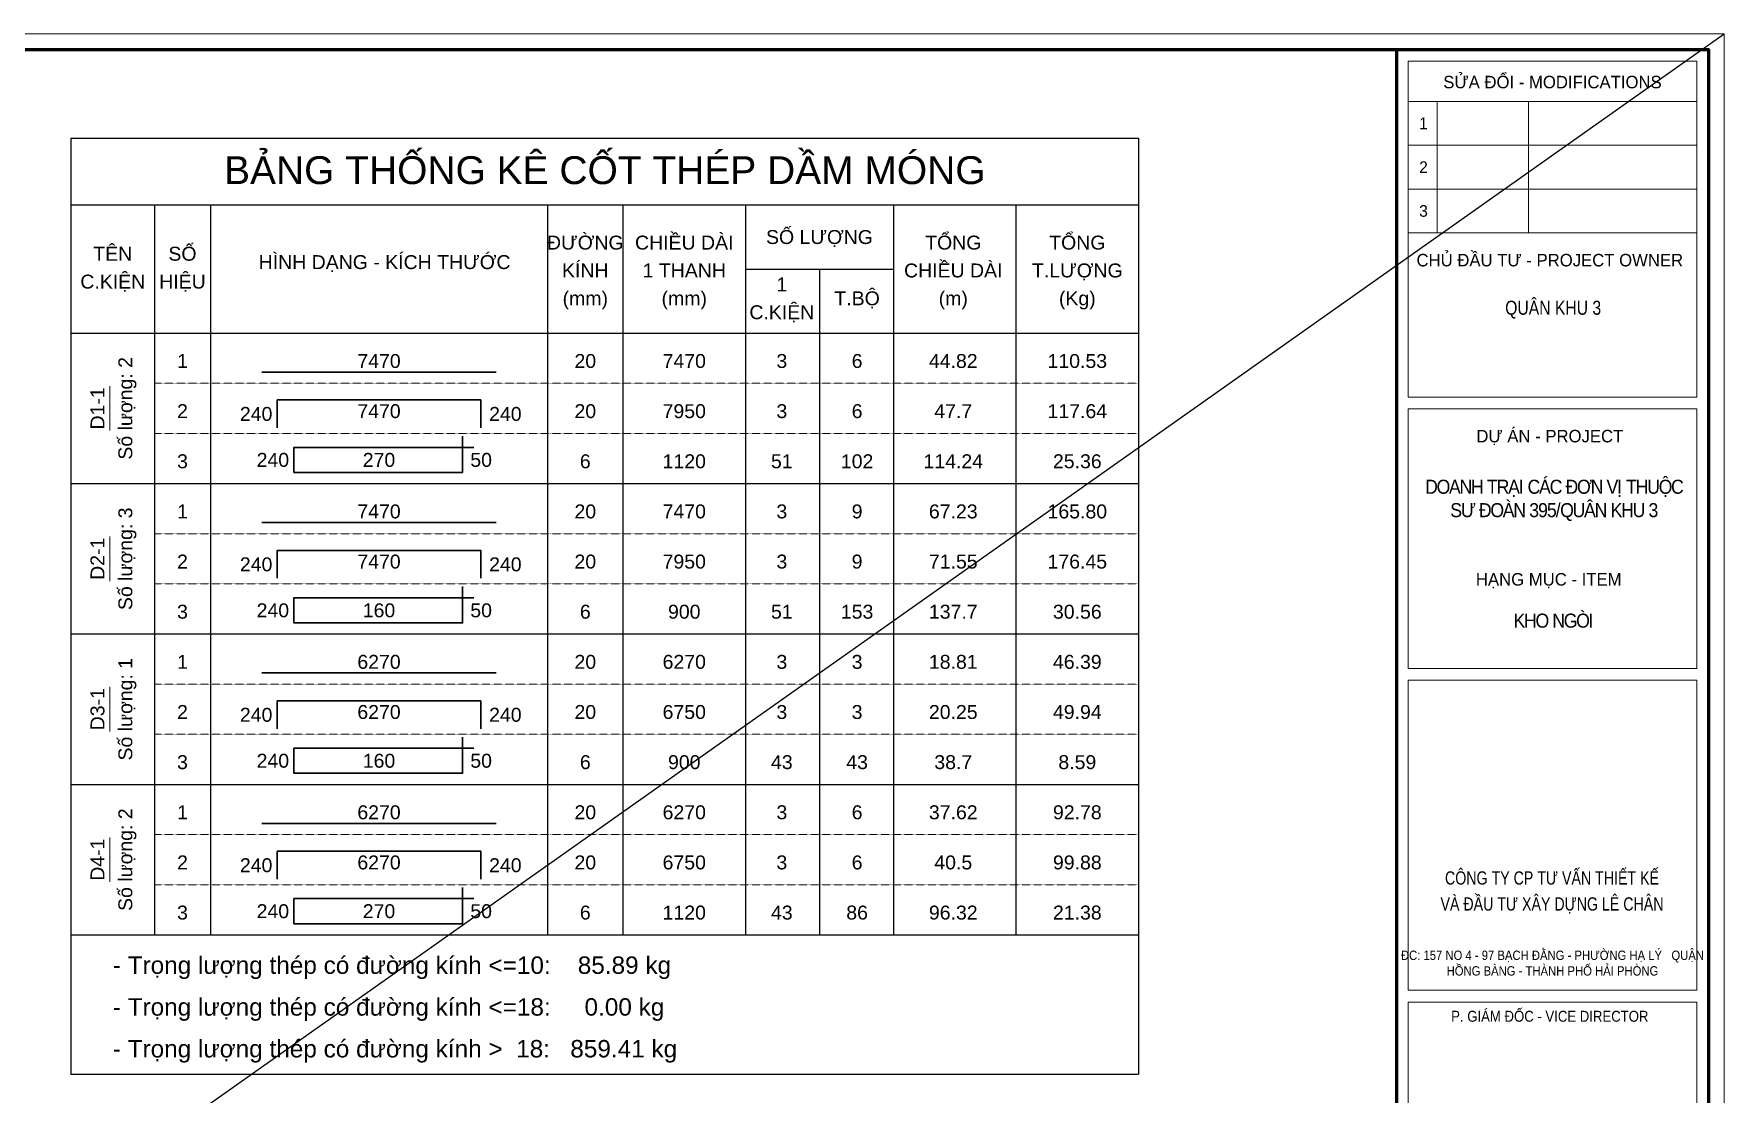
# Model space of a CAD drawing. Header units: millimetres. Extents: x -178395 to 493851, y -561170 to -280028.
# Drawn here: x 369492 to 384651, y -460182 to -450665 of the extents above; entities that cross this region are included whole.
import ezdxf
from ezdxf.enums import TextEntityAlignment as Align

# ---------------------------------------------------------------- set-up
doc = ezdxf.new("R2010")
doc.units = ezdxf.units.MM
doc.header["$MEASUREMENT"] = 0
doc.linetypes.add('HIDDEN', pattern=[0.375, 0.25, -0.125])
doc.layers.get('Defpoints').update_dxf_attribs({"color": 1})
for name, color, linetype, lineweight in [('08. Net Text', 3, 'Continuous', 13), ('Khungten_LCDI', 7, 'Continuous', 5), ('LC MANH DUT', 35, 'HIDDEN', 5), ('LC Net dam 1', 30, 'Continuous', 30), ('LC Net thay', 63, 'Continuous', 25), ('LC Text1', 3, 'Continuous', 20)]:
    doc.layers.add(name, color=color, linetype=linetype, lineweight=lineweight)
doc.layers.add('KCS_Plotter', color=11, linetype='Continuous', plot=False)
doc.styles.add('Hoa', font='micross_0.ttf')
doc.styles.add('Khungten', font='VHAVAN.TTF', dxfattribs={"width": 0.9, "height": 5000})
doc.styles.add('LC 1', font='VHAVANB.TTF')
doc.styles.add('Text Khung Ten', font='VHAVAN.TTF')
doc.styles.add('Thuong', font='micross_0.ttf')
doc.styles.add('Title', font='VHBLACK.TTF', dxfattribs={"width": 0.8})

# ---------------------------------------------------------------- blocks, each defined once
blk = doc.blocks.new('lcdi fix')
at = {"layer": 'Defpoints', "lineweight": 0}
blk.add_lwpolyline([(-1200, -14850), (-1200, 14850), (40800, 14850), (40800, -14850)], close=True, dxfattribs=at)
at = {"layer": 'Khungten_LCDI', "color": 5, "lineweight": 60}
blk.add_line((36600, 14650), (36600, -14650), dxfattribs=at)
at = {"layer": 'Khungten_LCDI', "color": 5, "lineweight": 25}
blk.add_line((40600, -14650), (40600, 14650), dxfattribs=at)
at = {"layer": 'Khungten_LCDI', "color": 9, "lineweight": 15}
for p, q in [((36750, 13981), (40450, 13981)), ((37123, 13981), (37123, 12297)), ((38293, 13981), (38293, 12297)), ((36750, 13420), (40450, 13420)), ((36750, 12858), (40450, 12858)), ((36750, 12297), (40450, 12297))]:
    blk.add_line(p, q, dxfattribs=at)
at = {"layer": 'Khungten_LCDI', "color": 5, "lineweight": 60}
blk.add_lwpolyline([(0, -14650), (0, 14650), (40600, 14650), (40600, -14650)], close=True, dxfattribs=at)
at = {"layer": 'Khungten_LCDI', "color": 9, "lineweight": 15}
for points in [[(36750, 10190), (40450, 10190), (40450, 14500), (36750, 14500)], [(36750, 6712), (40450, 6712), (40450, 10040), (36750, 10040)], [(36750, 2587), (40450, 2587), (40450, 6562), (36750, 6562)], [(36750, 446), (40450, 446), (40450, 2437), (36750, 2437)]]:
    blk.add_lwpolyline(points, close=True, dxfattribs=at)
at = {"color": 7, "style": 'Khungten'}
for s, p in [('söa ®æi - modifications', (38600, 14151)), ('chñ ®Çu t\xad - project owner', (38566, 11868)), ('dù ¸n - project', (38566, 9612)), ('h¹ng môc - item', (38552, 7776))]:
    blk.add_text(s, height=160, dxfattribs=at).set_placement(p, align=Align.CENTER)
at = {"color": 7}
for s, height, style, width, p in [('c«ng ty cp t\xad vÊn thiÕt kÕ', 170, 'Title', 0.8, (38594, 3942)), ('vµ ®Çu t\xad x©y dùng lª ch©n', 170, 'Title', 0.8, (38594, 3609)), ('P. gi¸m ®èc - VICE director', 140, 'Khungten', 0.9, (38566, 2184))]:
    blk.add_text(s, height=height, dxfattribs=dict(at, style=style, width=width)).set_placement(p, align=Align.CENTER)
at = {"color": 4, "char_height": 180, "attachment_point": 5, "style": 'Khungten'}
for s, insert, width in [('{\\f.VnArialH|b0|i0|c0|p34;\\W0.8;qu©n khu 3}', (38609, 11313), 2315.24), ('{\\f.VnArialH|b0|i0|c0|p34;\\W0.9;\\T0.9;doanh tr¹i c¸c ®¬n vÞ thuéc s\xad ®oµn 395/qu©n khu 3}', (38617, 8868), 3461.97), ('{\\f.VnArialH|b0|i0|c0|p34;\\T0.9;kho ngßi}', (38609, 7325), 3712.56)]:
    blk.add_mtext(s, dxfattribs=dict(at, insert=insert, width=width))
at = {"color": 7, "insert": (38600, 3096), "char_height": 120, "attachment_point": 2, "style": 'Khungten'}
blk.add_mtext_dynamic_manual_height_columns('®c: 157 no 4 - 97 b¹ch ®»ng - ph\xadêng h¹ lý   quËn hång bµng - thµnh phè h¶i phßng ', width=3886.57, gutter_width=25, heights=[0], dxfattribs=at)
at = {"color": 7, "style": 'Khungten', "width": 0.8}
for tag, p in [('REVISION', (39499, -10746)), ('NGAYHT', (39546, -11609))]:
    blk.add_attdef(tag, text='', height=200, dxfattribs=at).set_placement(p, align=Align.CENTER)
at = {"layer": '08. Net Text', "color": 7, "style": 'Text Khung Ten'}
blk.add_text('1', height=150, dxfattribs=at).set_placement((36892, 13627))
at = {"layer": '08. Net Text', "color": 7, "ltscale": 2, "style": 'Text Khung Ten'}
for s, p in [('2', (36892, 13065)), ('3', (36892, 12504))]:
    blk.add_text(s, height=150, dxfattribs=at).set_placement(p)
at = {"layer": 'LC Text1', "color": 3, "style": 'LC 1', "width": 1.834006}
for tag, p, p2 in [('TENBANVE1', (36913, -8886), (40339, -8886)), ('TENBANVE2', (36913, -9562), (40339, -9562))]:
    blk.add_attdef(tag, text='', height=250, dxfattribs=at).set_placement(p, p2, align=Align.FIT)
at = {"layer": 'LC Text1', "style": 'Title', "width": 0.7}
blk.add_attdef('SOBANVE', text='', height=250, dxfattribs=at).set_placement((39562, -13896), align=Align.CENTER)

msp = doc.modelspace()

# ---------------------------------------------------------------- linework, layer by layer
at = {"layer": 'KCS_Plotter', "ltscale": 250}
msp.add_line((355251, -471455.4), (384651, -450665.4), dxfattribs=at)
at = {"layer": 'LC MANH DUT'}
for p, q in [((370574.8, -453801.9), (379399.8, -453801.9)), ((370574.8, -454251.9), (379399.8, -454251.9)), ((370574.8, -454701.9), (379399.8, -454701.9)), ((370574.8, -455151.9), (379399.8, -455151.9)), ((370574.8, -455601.9), (379399.8, -455601.9)), ((370574.8, -456051.9), (379399.8, -456051.9)), ((370574.8, -456501.9), (379399.8, -456501.9)), ((370574.8, -456951.9), (379399.8, -456951.9)), ((370574.8, -457401.9), (379399.8, -457401.9)), ((370574.8, -457851.9), (379399.8, -457851.9)), ((370574.8, -458301.9), (379399.8, -458301.9)), ((370574.8, -458751.9), (379399.8, -458751.9))]:
    msp.add_line(p, q, dxfattribs=at)
at = {"layer": 'LC Net dam 1'}
for points in [[(371537.3, -453701.9), (373637.3, -453701.9)], [(371674.8, -454201.9), (371674.8, -453951.9), (373499.8, -453951.9), (373499.8, -454201.9)], [(373437.3, -454376.9), (371824.8, -454376.9), (371824.8, -454601.9), (373337.3, -454601.9), (373337.3, -454276.9)], [(371537.3, -455051.9), (373637.3, -455051.9)], [(371674.8, -455551.9), (371674.8, -455301.9), (373499.8, -455301.9), (373499.8, -455551.9)], [(373437.3, -455726.9), (371824.8, -455726.9), (371824.8, -455951.9), (373337.3, -455951.9), (373337.3, -455626.9)], [(371537.3, -456401.9), (373637.3, -456401.9)], [(371674.8, -456901.9), (371674.8, -456651.9), (373499.8, -456651.9), (373499.8, -456901.9)], [(373437.3, -457076.9), (371824.8, -457076.9), (371824.8, -457301.9), (373337.3, -457301.9), (373337.3, -456976.9)], [(371537.3, -457751.9), (373637.3, -457751.9)], [(371674.8, -458251.9), (371674.8, -458001.9), (373499.8, -458001.9), (373499.8, -458251.9)], [(373437.3, -458426.9), (371824.8, -458426.9), (371824.8, -458651.9), (373337.3, -458651.9), (373337.3, -458326.9)]]:
    msp.add_lwpolyline(points, dxfattribs=at)
at = {"layer": 'LC Net thay'}
for p, q in [((369824.8, -451601.9), (379399.8, -451601.9)), ((369824.8, -451601.9), (369824.8, -460001.9)), ((379399.8, -451601.9), (379399.8, -460001.9)), ((369824.8, -452201.9), (379399.8, -452201.9)), ((370574.8, -452201.9), (370574.8, -458751.9)), ((371074.8, -452201.9), (371074.8, -458751.9)), ((374099.8, -452201.9), (374099.8, -458751.9)), ((374774.8, -452201.9), (374774.8, -458751.9)), ((375874.8, -452201.9), (375874.8, -458751.9)), ((377199.8, -452201.9), (377199.8, -458751.9)), ((378299.8, -452201.9), (378299.8, -458751.9)), ((375874.8, -452776.9), (377199.8, -452776.9)), ((376537.3, -452776.9), (376537.3, -458751.9)), ((369824.8, -453351.9), (379399.8, -453351.9)), ((369824.8, -454701.9), (379399.8, -454701.9)), ((369824.8, -456051.9), (379399.8, -456051.9)), ((369824.8, -457401.9), (379399.8, -457401.9)), ((369824.8, -458751.9), (379399.8, -458751.9)), ((369824.8, -458751.9), (379399.8, -458751.9)), ((369824.8, -460001.9), (379399.8, -460001.9))]:
    msp.add_line(p, q, dxfattribs=at)
at = {"layer": 'LC Text1'}
for p, q in [((370174.8, -454226.9), (370174.8, -453826.9)), ((370174.8, -455576.9), (370174.8, -455176.9)), ((370174.8, -456926.9), (370174.8, -456526.9)), ((370174.8, -458276.9), (370174.8, -457876.9))]:
    msp.add_line(p, q, dxfattribs=at)

# ---------------------------------------------------------------- block references
at = {"layer": 'LC Net thay', "xscale": 0.7, "yscale": 0.7, "zscale": 0.7}
msp.add_blockref('lcdi fix', (356091, -461060.4), dxfattribs=at)

# ---------------------------------------------------------------- texts
at = {"layer": 'LC Text1', "color": 4, "style": 'Hoa'}
msp.add_text('BẢNG THỐNG KÊ CỐT THÉP DẦM MÓNG', height=250, dxfattribs=at).set_placement((374612.3, -452014.4), align=Align.CENTER)
at = {"layer": 'LC Text1'}
for s, style, p in [('ĐƯỜNG', 'Hoa', (374437.3, -452601.9)), ('CHIỀU DÀI', 'Hoa', (375324.8, -452601.9)), ('SỐ LƯỢNG', 'Hoa', (376537.3, -452551.9)), ('TỔNG', 'Hoa', (377737.3, -452601.9)), ('TỔNG', 'Hoa', (378849.8, -452601.9)), ('TÊN', 'Hoa', (370199.8, -452701.9)), ('SỐ', 'Hoa', (370824.8, -452701.9)), ('HÌNH DẠNG - KÍCH THƯỚC', 'Hoa', (372637.3, -452776.9)), ('C.KIỆN', 'Hoa', (370199.8, -452951.9)), ('HIỆU', 'Hoa', (370824.8, -452951.9)), ('KÍNH', 'Hoa', (374437.3, -452851.9)), ('1 THANH', 'Hoa', (375324.8, -452851.9)), ('CHIỀU DÀI', 'Hoa', (377737.3, -452851.9)), ('T.LƯỢNG', 'Hoa', (378849.8, -452851.9)), ('1', 'Hoa', (376199.8, -452976.9)), ('T.BỘ', 'Hoa', (376874.8, -453101.9)), ('(mm)', 'Thuong', (374437.3, -453101.9)), ('(mm)', 'Thuong', (375324.8, -453101.9)), ('C.KIỆN', 'Hoa', (376199.8, -453226.9)), ('(m)', 'Thuong', (377737.3, -453101.9)), ('(Kg)', 'Thuong', (378849.8, -453101.9))]:
    msp.add_text(s, height=125, dxfattribs=dict(at, style=style)).set_placement(p, align=Align.CENTER)
at = {"layer": 'LC Text1', "style": 'Hoa'}
for s, p in [('1', (370824.8, -453701.9)), ('7470', (372587.3, -453701.9)), ('20', (374437.3, -453701.9)), ('7470', (375324.8, -453701.9)), ('3', (376199.8, -453701.9)), ('6', (376874.8, -453701.9)), ('44.82', (377737.3, -453701.9)), ('110.53', (378849.8, -453701.9)), ('2', (370824.8, -454151.9)), ('7470', (372587.3, -454151.9)), ('20', (374437.3, -454151.9)), ('3', (370824.8, -454601.9)), ('270', (372587.3, -454589.4)), ('6', (374437.3, -454601.9)), ('1', (370824.8, -455051.9)), ('7470', (372587.3, -455051.9)), ('20', (374437.3, -455051.9)), ('7470', (375324.8, -455051.9)), ('3', (376199.8, -455051.9)), ('9', (376874.8, -455051.9)), ('67.23', (377737.3, -455051.9)), ('165.80', (378849.8, -455051.9)), ('2', (370824.8, -455501.9)), ('7470', (372587.3, -455501.9)), ('20', (374437.3, -455501.9)), ('3', (370824.8, -455951.9)), ('160', (372587.3, -455939.4)), ('6', (374437.3, -455951.9)), ('1', (370824.8, -456401.9)), ('6270', (372587.3, -456401.9)), ('20', (374437.3, -456401.9)), ('6270', (375324.8, -456401.9)), ('3', (376199.8, -456401.9)), ('3', (376874.8, -456401.9)), ('18.81', (377737.3, -456401.9)), ('46.39', (378849.8, -456401.9)), ('2', (370824.8, -456851.9)), ('6270', (372587.3, -456851.9)), ('20', (374437.3, -456851.9)), ('3', (370824.8, -457301.9)), ('160', (372587.3, -457289.4)), ('6', (374437.3, -457301.9)), ('1', (370824.8, -457751.9)), ('6270', (372587.3, -457751.9)), ('20', (374437.3, -457751.9)), ('6270', (375324.8, -457751.9)), ('3', (376199.8, -457751.9)), ('6', (376874.8, -457751.9)), ('37.62', (377737.3, -457751.9)), ('92.78', (378849.8, -457751.9)), ('2', (370824.8, -458201.9)), ('6270', (372587.3, -458201.9)), ('20', (374437.3, -458201.9)), ('3', (370824.8, -458651.9)), ('270', (372587.3, -458639.4)), ('6', (374437.3, -458651.9))]:
    msp.add_text(s, height=125, dxfattribs=at).set_placement(p, align=Align.BOTTOM_CENTER)
for s, p in [('Số lượng: 2', (370374.8, -454026.9)), ('D1-1', (370124.8, -454026.9)), ('Số lượng: 3', (370374.8, -455376.9)), ('D2-1', (370124.8, -455376.9)), ('Số lượng: 1', (370374.8, -456726.9)), ('D3-1', (370124.8, -456726.9)), ('Số lượng: 2', (370374.8, -458076.9)), ('D4-1', (370124.8, -458076.9))]:
    msp.add_text(s, height=125, rotation=90.00021, dxfattribs=at).set_placement(p, align=Align.CENTER)
for p in [(371631.1, -454176.9), (371781.1, -454589.4), (371631.1, -455526.9), (371781.1, -455939.4), (371631.1, -456876.9), (371781.1, -457289.4), (371631.1, -458226.9), (371781.1, -458639.4)]:
    msp.add_text('240', height=125, dxfattribs=at).set_placement(p, align=Align.BOTTOM_RIGHT)
for s, p in [('240', (373574.8, -454176.9)), ('50', (373406.1, -454589.4)), ('240', (373574.8, -455526.9)), ('50', (373406.1, -455939.4)), ('240', (373574.8, -456876.9)), ('50', (373406.1, -457289.4)), ('240', (373574.8, -458226.9)), ('50', (373406.1, -458639.4))]:
    msp.add_text(s, height=125, dxfattribs=at).set_placement(p, align=Align.BOTTOM_LEFT)
at = {"layer": 'LC Text1', "color": 7, "style": 'Hoa'}
for s, p in [('7950', (375324.8, -454151.9)), ('3', (376199.8, -454151.9)), ('6', (376874.8, -454151.9)), ('47.7', (377737.3, -454151.9)), ('117.64', (378849.8, -454151.9)), ('1120', (375324.8, -454601.9)), ('51', (376199.8, -454601.9)), ('102', (376874.8, -454601.9)), ('114.24', (377737.3, -454601.9)), ('25.36', (378849.8, -454601.9)), ('7950', (375324.8, -455501.9)), ('3', (376199.8, -455501.9)), ('9', (376874.8, -455501.9)), ('71.55', (377737.3, -455501.9)), ('176.45', (378849.8, -455501.9)), ('900', (375324.8, -455951.9)), ('51', (376199.8, -455951.9)), ('153', (376874.8, -455951.9)), ('137.7', (377737.3, -455951.9)), ('30.56', (378849.8, -455951.9)), ('6750', (375324.8, -456851.9)), ('3', (376199.8, -456851.9)), ('3', (376874.8, -456851.9)), ('20.25', (377737.3, -456851.9)), ('49.94', (378849.8, -456851.9)), ('900', (375324.8, -457301.9)), ('43', (376199.8, -457301.9)), ('43', (376874.8, -457301.9)), ('38.7', (377737.3, -457301.9)), ('8.59', (378849.8, -457301.9)), ('6750', (375324.8, -458201.9)), ('3', (376199.8, -458201.9)), ('6', (376874.8, -458201.9)), ('40.5', (377737.3, -458201.9)), ('99.88', (378849.8, -458201.9)), ('1120', (375324.8, -458651.9)), ('43', (376199.8, -458651.9)), ('86', (376874.8, -458651.9)), ('96.32', (377737.3, -458651.9)), ('21.38', (378849.8, -458651.9))]:
    msp.add_text(s, height=125, dxfattribs=at).set_placement(p, align=Align.BOTTOM_CENTER)
at = {"layer": 'LC Text1', "style": 'Hoa'}
for s, p in [('- Trọng lượng thép có đường kính <=10:    85.89 kg', (370199.8, -459101.9)), ('- Trọng lượng thép có đường kính <=18:     0.00 kg', (370199.8, -459476.9)), ('- Trọng lượng thép có đường kính >  18:   859.41 kg', (370199.8, -459851.9))]:
    msp.add_text(s, height=156.25, dxfattribs=at).set_placement(p)

doc.saveas('drawing.dxf')
